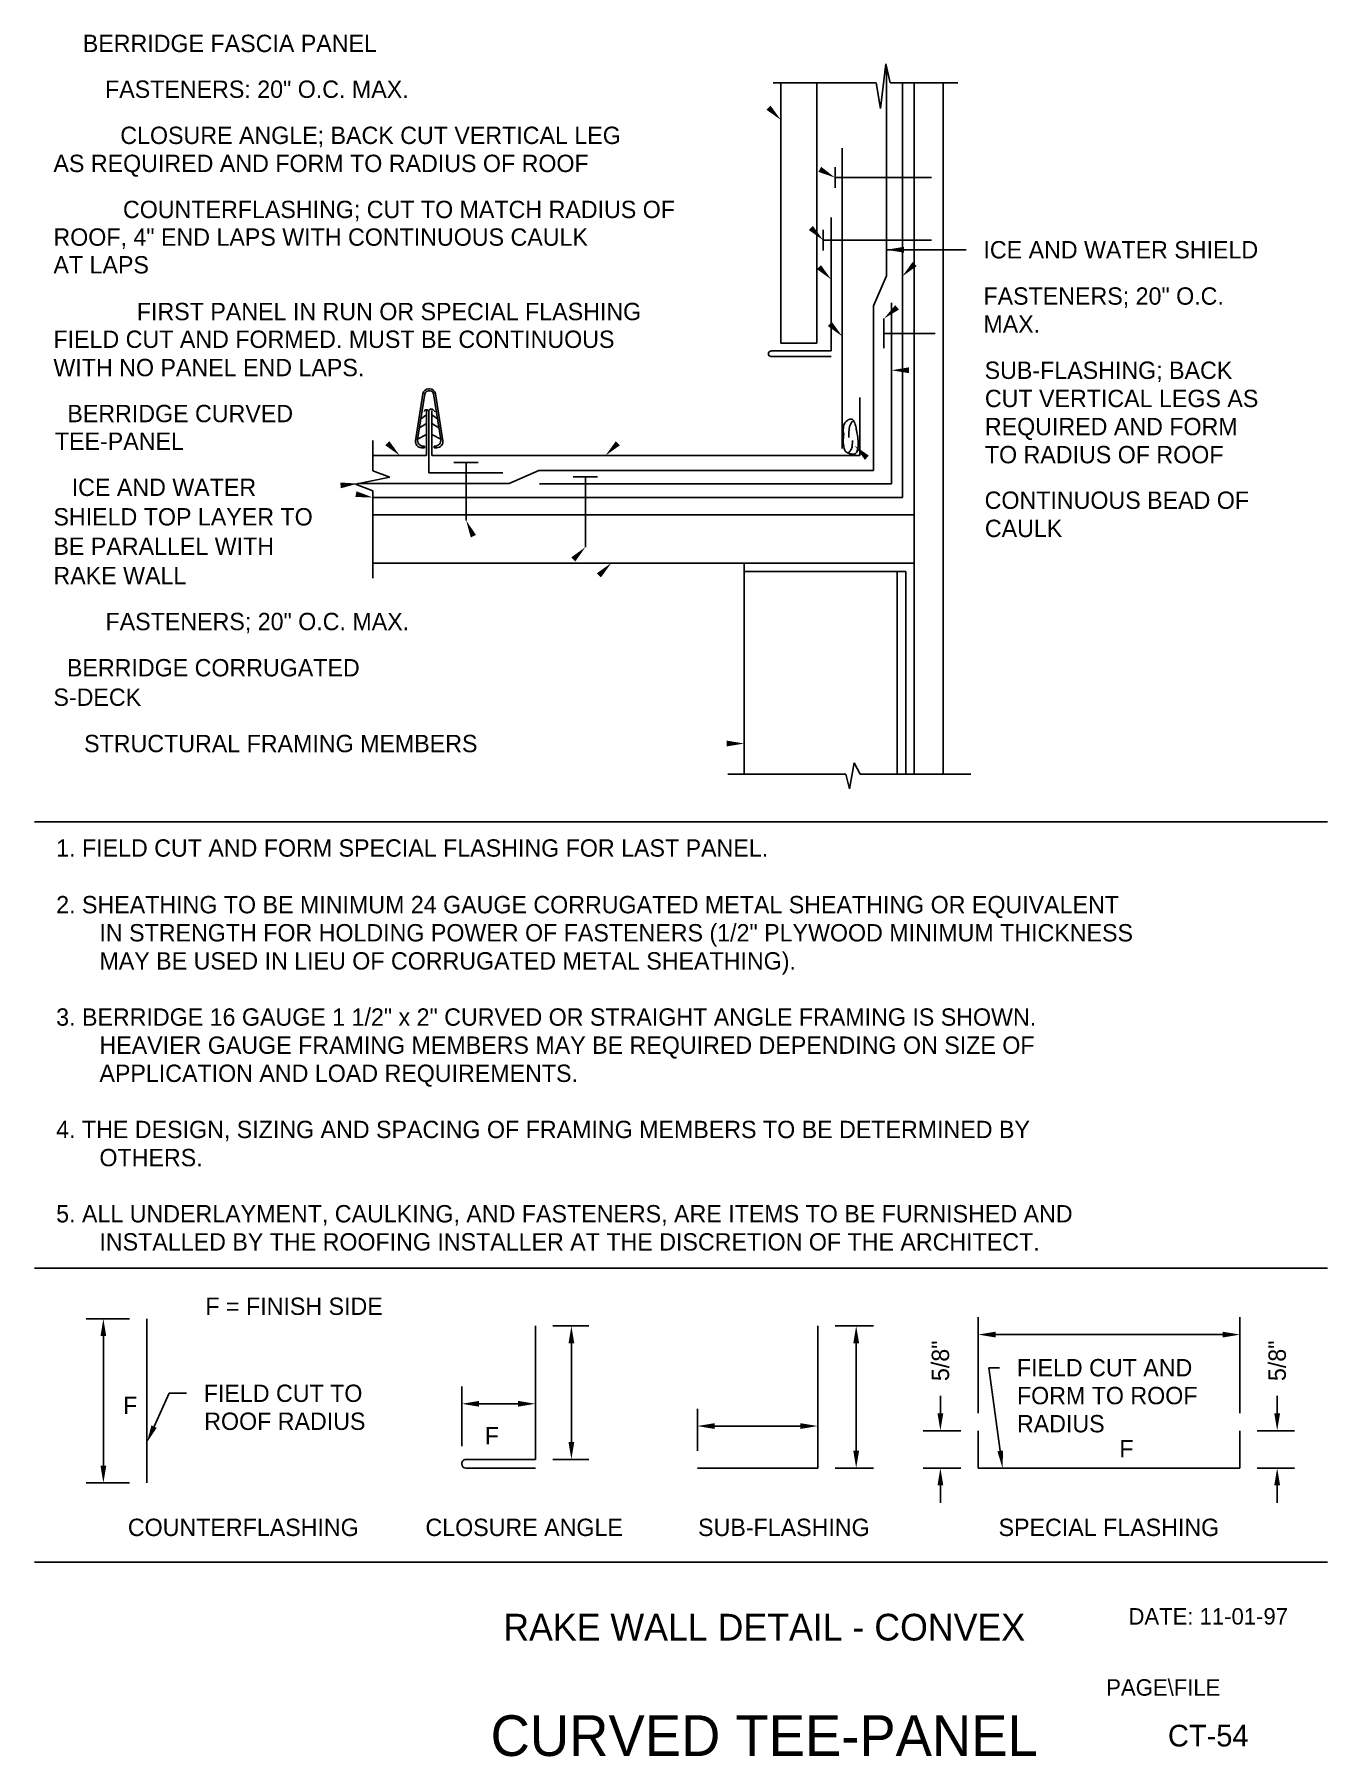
# Model space of a CAD drawing. Extents: x 1.5 to 23.8, y 0.8 to 30.5.
import ezdxf
from ezdxf.enums import TextEntityAlignment as Align

# ---------------------------------------------------------------- set-up
doc = ezdxf.new("R2010")
doc.units = 0
for name, color, linetype in [('BORDER', 7, 'CONTINUOUS'), ('CMP-FLSH', 7, 'CONTINUOUS'), ('DIM-TXT', 7, 'CONTINUOUS'), ('STRCTR', 7, 'CONTINUOUS')]:
    doc.layers.add(name, color=color, linetype=linetype)

msp = doc.modelspace()

# ---------------------------------------------------------------- linework, layer by layer
at = {"layer": 'BORDER', "color": 0, "linetype": 'CONTINUOUS'}
for p, q in [((1.473, 16.918), (23.82, 16.918)), ((1.473, 9.208), (23.82, 9.208)), ((23.82, 4.125), (1.473, 4.125))]:
    msp.add_line(p, q, dxfattribs=at)
at = {"layer": 'CMP-FLSH', "color": 0, "linetype": 'CONTINUOUS'}
for p, q in [((16.198, 26.356), (16.198, 29.968)), ((14.371, 29.695), (14.371, 25.192)), ((14.996, 29.695), (14.996, 25.192)), ((16.473, 22.526), (16.473, 29.695)), ((15.432, 28.563), (15.432, 23.374)), ((15.308, 28.236), (15.308, 27.877)), ((15.308, 28.056), (16.973, 28.056)), ((15.104, 27.152), (15.104, 26.794)), ((15.241, 25.059), (15.241, 27.366)), ((16.973, 26.973), (15.104, 26.973)), ((15.974, 25.837), (16.198, 26.356)), ((15.974, 22.993), (15.974, 25.837)), ((16.153, 25.618), (16.153, 25.106)), ((16.286, 22.765), (16.286, 25.893)), ((16.153, 25.362), (17.039, 25.362)), ((15.241, 25.059), (14.205, 25.059)), ((14.371, 25.192), (14.996, 25.192)), ((15.241, 24.964), (14.205, 24.964)), ((8.184, 24.318), (8.059, 23.508)), ((8.22, 24.319), (8.095, 23.53)), ((8.295, 24.369), (8.279, 24.369)), ((8.306, 24.403), (8.283, 24.403)), ((8.295, 24.369), (8.311, 24.369)), ((8.37, 24.319), (8.495, 23.53)), ((8.405, 24.318), (8.531, 23.508)), ((15.737, 23.253), (15.737, 24.253)), ((8.151, 23.888), (8.246, 23.957)), ((8.222, 24.033), (8.202, 24.014)), ((8.246, 23.253), (8.246, 24.028)), ((8.29, 22.951), (8.29, 24.005)), ((8.343, 23.253), (8.343, 24.028)), ((8.438, 23.888), (8.343, 23.957)), ((8.358, 24.045), (8.397, 24.005)), ((8.095, 23.533), (8.246, 23.614)), ((8.127, 23.732), (8.246, 23.806)), ((8.463, 23.732), (8.343, 23.806)), ((8.494, 23.533), (8.343, 23.614)), ((7.323, 23.253), (8.246, 23.253)), ((8.163, 23.387), (8.168, 23.387)), ((8.168, 23.387), (8.211, 23.387)), ((8.193, 23.414), (8.211, 23.414)), ((8.193, 23.414), (8.198, 23.414)), ((8.211, 23.414), (8.211, 23.387)), ((8.343, 23.253), (15.737, 23.253)), ((8.396, 23.414), (8.378, 23.414)), ((8.378, 23.414), (8.378, 23.387)), ((8.422, 23.387), (8.378, 23.387)), ((8.396, 23.414), (8.391, 23.414)), ((8.427, 23.387), (8.422, 23.387)), ((9.567, 22.951), (8.29, 22.951)), ((9.143, 23.129), (8.723, 23.129)), ((8.933, 23.129), (8.933, 22.13)), ((10.192, 22.993), (9.676, 22.767)), ((10.192, 22.993), (15.974, 22.993)), ((7.061, 22.767), (9.676, 22.767)), ((16.286, 22.765), (10.203, 22.765)), ((11.204, 22.884), (10.784, 22.884)), ((10.994, 22.884), (10.994, 21.669)), ((16.473, 22.526), (7.323, 22.526)), ((3.416, 5.494), (3.416, 8.33)), ((10.13, 5.899), (10.13, 8.207)), ((15.01, 8.207), (15.01, 5.75)), ((17.783, 5.75), (17.783, 6.396)), ((22.306, 5.75), (22.306, 6.396)), ((8.858, 5.822), (8.858, 5.827)), ((10.13, 5.899), (8.929, 5.899)), ((10.13, 5.75), (8.929, 5.75)), ((15.01, 5.75), (12.929, 5.75)), ((17.783, 5.75), (22.306, 5.75))]:
    msp.add_line(p, q, dxfattribs=at)
for points in [[(15.458, 23.619, 0), (15.453, 23.636, 0), (15.45, 23.657, 0), (15.449, 23.68, 0), (15.449, 23.704, 0), (15.452, 23.729, 0), (15.455, 23.754, 0), (15.461, 23.776, 0), (15.467, 23.796, 0), (15.475, 23.812, 0), (15.483, 23.822, 0), (15.494, 23.834, 0), (15.507, 23.846, 0), (15.522, 23.857, 0), (15.537, 23.867, 0), (15.553, 23.875, 0), (15.568, 23.881, 0), (15.583, 23.883, 0), (15.595, 23.882, 0), (15.611, 23.873, 0), (15.625, 23.857, 0), (15.637, 23.836, 0), (15.648, 23.812, 0), (15.657, 23.786, 0), (15.665, 23.759, 0), (15.671, 23.733, 0), (15.676, 23.709, 0), (15.68, 23.689, 0), (15.687, 23.651, 0), (15.695, 23.605, 0), (15.702, 23.554, 0), (15.707, 23.5, 0), (15.709, 23.447, 0), (15.707, 23.396, 0), (15.699, 23.35, 0), (15.685, 23.313, 0), (15.663, 23.286, 0), (15.649, 23.279, 0), (15.631, 23.276, 0), (15.61, 23.276, 0), (15.587, 23.279, 0), (15.564, 23.284, 0), (15.542, 23.291, 0), (15.522, 23.3, 0), (15.505, 23.31, 0), (15.492, 23.321, 0), (15.477, 23.343, 0), (15.466, 23.372, 0), (15.458, 23.406, 0), (15.453, 23.444, 0), (15.451, 23.482, 0), (15.45, 23.521, 0), (15.452, 23.558, 0), (15.454, 23.591, 0), (15.458, 23.619, 0)], [(15.612, 23.847, 0), (15.606, 23.84, 0), (15.599, 23.831, 0), (15.593, 23.821, 0), (15.586, 23.811, 0), (15.579, 23.8, 0), (15.573, 23.789, 0), (15.568, 23.778, 0), (15.564, 23.768, 0), (15.561, 23.759, 0), (15.556, 23.741, 0), (15.553, 23.716, 0), (15.55, 23.689, 0), (15.547, 23.66, 0), (15.546, 23.632, 0), (15.545, 23.606, 0), (15.544, 23.585, 0), (15.544, 23.571, 0), (15.544, 23.566, 0)], [(15.544, 23.303, 0), (15.549, 23.309, 0), (15.556, 23.315, 0), (15.563, 23.323, 0), (15.569, 23.331, 0), (15.576, 23.34, 0), (15.582, 23.349, 0), (15.587, 23.358, 0), (15.591, 23.366, 0), (15.595, 23.373, 0), (15.599, 23.387, 0), (15.602, 23.404, 0), (15.605, 23.424, 0), (15.607, 23.445, 0), (15.609, 23.466, 0), (15.61, 23.485, 0), (15.611, 23.5, 0), (15.612, 23.51, 0), (15.612, 23.514, 0)]]:
    msp.add_polyline3d(points, dxfattribs=at)
for centre, radius, start, end in [((14.205, 25.011), 0.0474, 90.0023, 269.9977), ((8.283, 24.303), 0.1, 89.9982, 171.2015), ((8.279, 24.309), 0.06, 90.0108, 170.9927), ((8.306, 24.303), 0.1, 8.8062, 89.9985), ((8.311, 24.309), 0.06, 9.0073, 89.9964), ((8.25, 24.005), 0.04, 0.0096, 134.9086), ((8.33, 24.017), 0.04, 44.1785, 180.0005), ((8.193, 23.514), 0.1, 171.0006, 269.9985), ((8.396, 23.514), 0.1, 269.9986, 9.0066), ((8.163, 23.492), 0.105, 170.9919, 270.0069), ((8.427, 23.492), 0.105, 270, 9.0012), ((8.929, 5.827), 0.0718, 89.999, 180.001), ((8.929, 5.822), 0.0718, 180.0021, 270.001)]:
    msp.add_arc(centre, radius, start, end, dxfattribs=at)
at = {"layer": 'DIM-TXT', "color": 0, "linetype": 'CONTINUOUS'}
for p, q in [((16.198, 26.809), (17.573, 26.809)), ((17.783, 6.696), (17.783, 8.357)), ((22.306, 6.696), (22.306, 8.357)), ((3.116, 8.33), (2.364, 8.33)), ((10.43, 8.207), (11.052, 8.207)), ((15.31, 8.207), (15.974, 8.207)), ((18.083, 8.057), (22.006, 8.057)), ((2.664, 5.794), (2.664, 8.03)), ((10.752, 6.199), (10.752, 7.907)), ((15.674, 6.05), (15.674, 7.907)), ((18.163, 6.048), (17.969, 7.485)), ((17.969, 7.485), (18.151, 7.485)), ((8.858, 6.127), (8.858, 7.161)), ((3.539, 6.467), (3.799, 7.043)), ((3.799, 7.043), (4.099, 7.043)), ((9.158, 6.861), (9.83, 6.861)), ((17.129, 6.696), (17.129, 6.996)), ((22.949, 6.696), (22.949, 6.996)), ((12.929, 6.05), (12.929, 6.776)), ((14.71, 6.476), (13.229, 6.476)), ((17.483, 6.396), (16.829, 6.396)), ((22.606, 6.396), (23.249, 6.396)), ((10.43, 5.899), (11.052, 5.899)), ((15.31, 5.75), (15.974, 5.75)), ((17.483, 5.75), (16.829, 5.75)), ((22.606, 5.75), (23.249, 5.75)), ((3.116, 5.494), (2.364, 5.494)), ((17.129, 5.45), (17.129, 5.15)), ((22.949, 5.45), (22.949, 5.15))]:
    msp.add_line(p, q, dxfattribs=at)
at = {"layer": 'DIM-TXT', "color": 0, "linetype": 'CONTINUOUS', "extrusion": (0, 0, -1)}
for points in [[(-14.193, 29.301), (-14.371, 29.054), (-14.122, 29.23)], [(-15.068, 28.243), (-15.308, 28.056), (-15.021, 28.155)], [(-14.927, 27.22), (-15.104, 26.973), (-14.856, 27.15)], [(-15.065, 26.544), (-15.241, 26.297), (-14.994, 26.474)], [(-16.72, 26.527), (-16.473, 26.351), (-16.649, 26.598)], [(-16.414, 25.775), (-16.153, 25.618), (-16.349, 25.851)], [(-15.256, 25.56), (-15.432, 25.313), (-15.185, 25.49)], [(-7.607, 23.5), (-7.784, 23.253), (-7.536, 23.429)], [(-11.591, 23.429), (-11.343, 23.253), (-11.52, 23.5)], [(-15.824, 23.178), (-15.646, 23.424), (-15.894, 23.249)], [(-6.758, 22.786), (-7.061, 22.767), (-6.768, 22.686)], [(-7.038, 22.634), (-7.323, 22.526), (-7.019, 22.536)], [(-9.013, 21.837), (-8.933, 22.13), (-9.104, 21.879)], [(-10.749, 21.49), (-10.994, 21.669), (-10.82, 21.42)], [(-11.193, 21.217), (-11.441, 21.393), (-11.263, 21.146)], [(-13.436, 18.324), (-13.736, 18.274), (-13.436, 18.224)]]:
    msp.add_solid(points, dxfattribs=at)
at = {"layer": 'DIM-TXT', "color": 0, "linetype": 'CONTINUOUS', "extrusion": (-1.22461e-16, 1.22461e-16, -1)}
for points in [[(-16.498, 26.759), (-16.198, 26.809), (-16.498, 26.859)], [(-16.586, 24.676), (-16.286, 24.726), (-16.586, 24.776)]]:
    msp.add_solid(points, dxfattribs=at)
at = {"layer": 'DIM-TXT', "color": 0, "linetype": 'CONTINUOUS'}
for points in [[(2.614, 8.03), (2.714, 8.03), (2.664, 8.33)], [(10.702, 7.907), (10.802, 7.907), (10.752, 8.207)], [(15.624, 7.907), (15.724, 7.907), (15.674, 8.207)], [(18.083, 8.107), (18.083, 8.007), (17.783, 8.057)], [(22.006, 8.107), (22.006, 8.007), (22.306, 8.057)], [(9.158, 6.911), (9.158, 6.811), (8.858, 6.861)], [(9.83, 6.911), (9.83, 6.811), (10.13, 6.861)], [(17.079, 6.696), (17.179, 6.696), (17.129, 6.396)], [(22.899, 6.696), (22.999, 6.696), (22.949, 6.396)], [(3.585, 6.446), (3.494, 6.487), (3.416, 6.193)], [(13.229, 6.526), (13.229, 6.426), (12.929, 6.476)], [(14.71, 6.526), (14.71, 6.426), (15.01, 6.476)], [(10.702, 6.199), (10.802, 6.199), (10.752, 5.899)], [(15.624, 6.05), (15.724, 6.05), (15.674, 5.75)], [(18.213, 6.054), (18.114, 6.041), (18.203, 5.75)], [(2.614, 5.794), (2.714, 5.794), (2.664, 5.494)], [(17.079, 5.45), (17.179, 5.45), (17.129, 5.75)], [(22.899, 5.45), (22.999, 5.45), (22.949, 5.75)]]:
    msp.add_solid(points, dxfattribs=at)
at = {"layer": 'STRCTR', "color": 0, "linetype": 'CONTINUOUS'}
for p, q in [((16.186, 30.02), (16.095, 29.25)), ((16.259, 29.695), (16.186, 30.02)), ((16.022, 29.695), (14.241, 29.695)), ((16.095, 29.25), (16.022, 29.695)), ((16.259, 29.695), (17.43, 29.695)), ((16.678, 29.695), (16.678, 17.742)), ((17.178, 29.695), (17.178, 17.742)), ((7.323, 22.986), (7.323, 23.512)), ((7.323, 22.986), (7.617, 22.877)), ((7.617, 22.877), (7.022, 22.759)), ((7.022, 22.759), (7.323, 22.64)), ((7.323, 22.64), (7.323, 21.132)), ((7.323, 22.227), (16.678, 22.227)), ((7.323, 21.393), (16.678, 21.393)), ((13.736, 21.393), (13.736, 17.742)), ((16.531, 21.246), (13.736, 21.246)), ((16.384, 21.246), (16.384, 17.742)), ((16.531, 21.246), (16.531, 17.742)), ((15.641, 17.938), (15.56, 17.49)), ((15.74, 17.742), (15.641, 17.938)), ((15.494, 17.742), (13.453, 17.742)), ((15.56, 17.49), (15.494, 17.742)), ((15.74, 17.742), (17.656, 17.742))]:
    msp.add_line(p, q, dxfattribs=at)

# ---------------------------------------------------------------- texts
at = {"layer": 'BORDER', "color": 0, "linetype": 'CONTINUOUS'}
for s, height, p in [('DATE: 11-01-97', 0.2853, (21.758, 3.187)), ('CURVED TEE-PANEL', 0.70312, (14.084, 1.125)), ('CT-54', 0.375, (21.758, 1.125))]:
    msp.add_text(s, height=height, dxfattribs=at).set_placement(p, align=Align.MIDDLE)
msp.add_text('PAGE\\FILE', height=0.2853, dxfattribs=at).set_placement((19.995, 1.815))
at = {"layer": 'DIM-TXT', "color": 0, "linetype": 'CONTINUOUS'}
for s, p in [('BERRIDGE FASCIA PANEL', (7.391, 30.376)), ('FASTENERS: 20" O.C. MAX.', (7.94, 29.584)), ('CLOSURE ANGLE; BACK CUT VERTICAL LEG', (11.606, 28.787)), ('COUNTERFLASHING; CUT TO MATCH RADIUS OF', (12.542, 27.506)), ('FIRST PANEL IN RUN OR SPECIAL FLASHING', (11.958, 25.741)), ('BERRIDGE CURVED', (5.942, 23.978)), ('ICE AND WATER', (5.304, 22.703)), ('FASTENERS; 20" O.C. MAX.', (7.948, 20.383)), ('BERRIDGE CORRUGATED', (7.094, 19.584)), ('STRUCTURAL FRAMING MEMBERS', (9.129, 18.274))]:
    msp.add_text(s, height=0.3, dxfattribs=at).set_placement(p, align=Align.MIDDLE_RIGHT)
for s, p in [('AS REQUIRED AND FORM TO RADIUS OF ROOF', (1.801, 28.152)), ('ROOF, 4" END LAPS WITH CONTINUOUS CAULK', (1.801, 26.878)), ('AT LAPS', (1.801, 26.399)), ('MAX.', (17.872, 25.374)), ('FIELD CUT AND FORMED. MUST BE CONTINUOUS', (1.801, 25.112)), ('WITH NO PANEL END LAPS.', (1.801, 24.623)), ('CUT VERTICAL LEGS AS', (17.898, 24.089)), ('REQUIRED AND FORM', (17.898, 23.603)), ('TEE-PANEL', (1.826, 23.35)), ('TO RADIUS OF ROOF', (17.898, 23.118)), ('SHIELD TOP LAYER TO', (1.801, 22.043)), ('CAULK', (17.898, 21.843)), ('BE PARALLEL WITH', (1.801, 21.535)), ('RAKE WALL', (1.801, 21.027)), ('S-DECK', (1.801, 18.925)), ('1. FIELD CUT AND FORM SPECIAL FLASHING FOR LAST PANEL. ', (1.848, 16.318)), ('2. SHEATHING TO BE MINIMUM 24 GAUGE CORRUGATED METAL SHEATHING OR EQUIVALENT', (1.848, 15.339)), ('IN STRENGTH FOR HOLDING POWER OF FASTENERS (1/2" PLYWOOD MINIMUM THICKNESS', (2.596, 14.853)), ('MAY BE USED IN LIEU OF CORRUGATED METAL SHEATHING).', (2.596, 14.367)), ('3. BERRIDGE 16 GAUGE 1 1/2" x 2" CURVED OR STRAIGHT ANGLE FRAMING IS SHOWN.', (1.848, 13.396)), ('HEAVIER GAUGE FRAMING MEMBERS MAY BE REQUIRED DEPENDING ON SIZE OF', (2.596, 12.91)), ('APPLICATION AND LOAD REQUIREMENTS.', (2.596, 12.424)), ('4. THE DESIGN, SIZING AND SPACING OF FRAMING MEMBERS TO BE DETERMINED BY', (1.848, 11.453)), ('OTHERS.', (2.596, 10.967)), ('5. ALL UNDERLAYMENT, CAULKING, AND FASTENERS, ARE ITEMS TO BE FURNISHED AND', (1.848, 9.996)), ('INSTALLED BY THE ROOFING INSTALLER AT THE DISCRETION OF THE ARCHITECT.', (2.596, 9.51)), ('F = FINISH SIDE', (4.427, 8.397)), ('FORM TO ROOF', (18.452, 6.853)), ('F', (3.005, 6.683)), ('ROOF RADIUS', (4.407, 6.409)), ('RADIUS', (18.452, 6.367)), ('F', (9.256, 6.16)), ('F', (20.223, 5.936))]:
    msp.add_text(s, height=0.3, dxfattribs=at).set_placement(p)
for s, p in [('ICE AND WATER SHIELD', (17.873, 26.809)), ('FASTENERS; 20" O.C.', (17.873, 26.009))]:
    msp.add_text(s, height=0.3, rotation=360, dxfattribs=at).set_placement(p, align=Align.MIDDLE_LEFT)
for s, p in [('SUB-FLASHING; BACK', (17.894, 24.726)), ('CONTINUOUS BEAD OF', (17.894, 22.48)), ('FIELD CUT AND', (18.451, 7.485)), ('FIELD CUT TO', (4.399, 7.043))]:
    msp.add_text(s, height=0.3, dxfattribs=at).set_placement(p, align=Align.MIDDLE_LEFT)
for p in [(17.279, 7.254), (23.099, 7.254)]:
    msp.add_text('5/8"', height=0.3, rotation=90, dxfattribs=at).set_placement(p)
for s, p in [('COUNTERFLASHING', (5.082, 4.575)), ('CLOSURE ANGLE', (9.936, 4.575)), ('SUB-FLASHING', (14.424, 4.575)), ('SPECIAL FLASHING', (20.041, 4.575))]:
    msp.add_text(s, height=0.3, dxfattribs=at).set_placement(p, align=Align.CENTER)
msp.add_text('RAKE WALL DETAIL - CONVEX', height=0.46143, dxfattribs=at).set_placement((14.084, 3), align=Align.MIDDLE)

doc.saveas('drawing.dxf')
